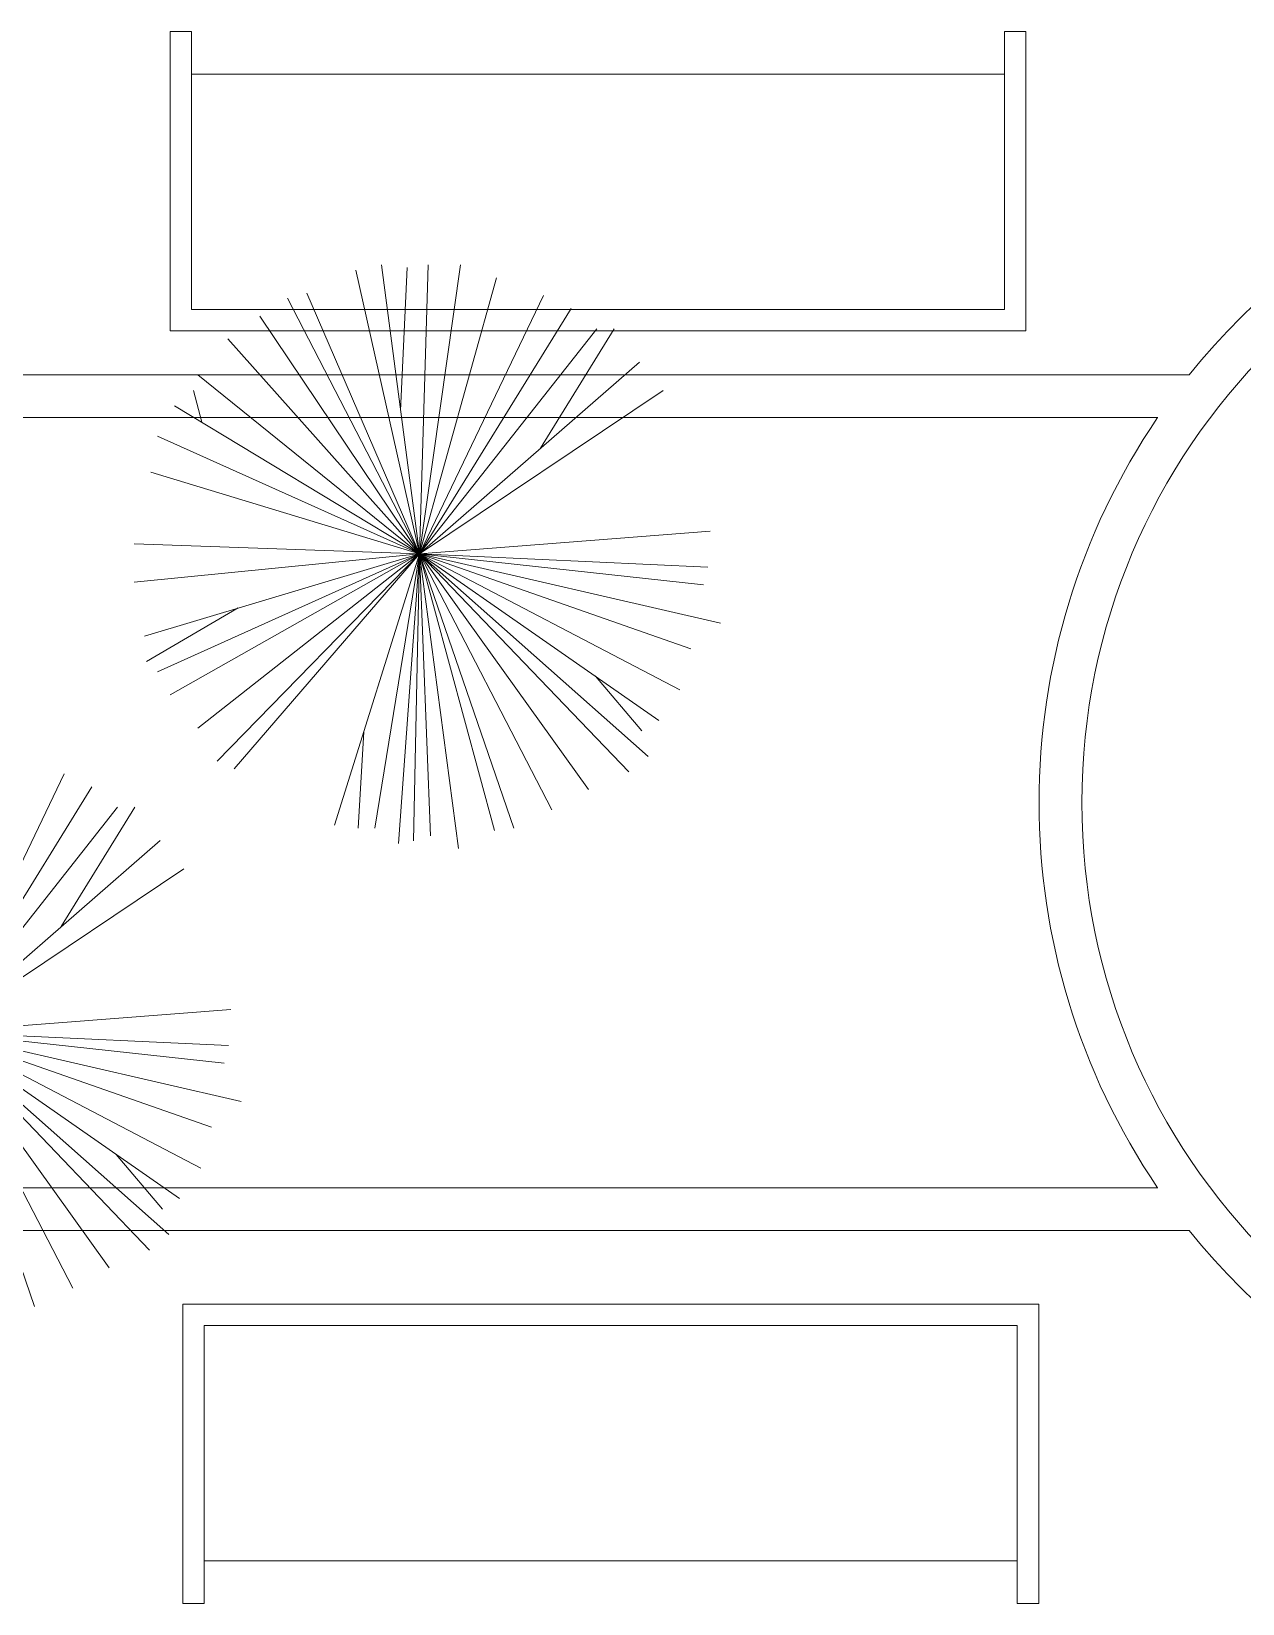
# Model space of a CAD drawing. Header units: metres. Extents: x 599 to 707, y 227 to 318.
# Drawn here: x 658.645 to 661.475, y 249.239 to 252.914 of the extents above; entities that cross this region are included whole.
import ezdxf

# ---------------------------------------------------------------- set-up
doc = ezdxf.new("R2010")
doc.units = ezdxf.units.M
doc.layers.get('0').update_dxf_attribs({"lineweight": 0})
for name, color, linetype, lineweight in [('banqueta', 252, 'Continuous', 9), ('gradas', 35, 'Continuous', 5), ('muretes', 2, 'Continuous', 20), ('vegetacion', 74, 'Continuous', 0)]:
    doc.layers.add(name, color=color, linetype=linetype, lineweight=lineweight)

# ---------------------------------------------------------------- blocks, each defined once
blk = doc.blocks.new('Shrub1')
for p, q in [((0, 0), (-0.02488, 0.11056)), ((0, 0), (-0.01489, 0.1126)), ((-0.00739, 0.05587), (-0.0049, 0.11152)), ((0, 0), (0.0034, 0.1126)), ((0, 0), (0.01589, 0.1126)), ((0, 0), (0.02998, 0.10756)), ((0, 0), (-0.05146, 0.09965)), ((0, 0), (-0.04397, 0.10156)), ((0, 0), (0.04826, 0.1006)), ((0, 0), (-0.06225, 0.09257)), ((0, 0), (0.05905, 0.09557)), ((0, 0), (0.06905, 0.08765)), ((0.04711, 0.0411), (0.07574, 0.08765)), ((0, 0), (-0.07474, 0.0837)), ((0, 0), (0.08563, 0.0747)), ((0, 0), (-0.08633, 0.06967)), ((-0.08476, 0.05123), (-0.08803, 0.06367)), ((0, 0), (0.09483, 0.06367)), ((0, 0), (-0.09543, 0.05768)), ((0, 0), (-0.10212, 0.04581)), ((0, 0), (-0.10462, 0.03178)), ((-0.10462, 0.03178), (-0.10462, 0.03178)), ((0, 0), (0.11311, 0.00887)), ((0, 0), (-0.11121, 0.00384)), ((0, 0), (-0.11121, -0.01103)), ((0, 0), (-0.10712, -0.03202)), ((0, 0), (-0.10212, -0.04593)), ((0, 0), (-0.09713, -0.05492)), ((0, 0), (-0.08633, -0.06787)), ((0, 0), (-0.07884, -0.08082)), ((0, 0), (-0.07224, -0.08382)), ((0, 0), (-0.03317, -0.10576)), ((0, 0), (-0.01739, -0.10684)), ((0, 0), (-0.00819, -0.11284)), ((0, 0), (-0.0024, -0.11176)), ((0, 0), (0.11221, -0.00516)), ((0, 0), (0.11061, -0.01211)), ((0, 0), (0.10562, -0.03705)), ((0, 0), (0.10142, -0.053)), ((0, 0), (0.09313, -0.06487)), ((0, 0), (0.01509, -0.11475)), ((0, 0), (0.0042, -0.10984)), ((0, 0), (0.05156, -0.09977)), ((0, 0), (0.06575, -0.09185)), ((0, 0), (0.08154, -0.0849)), ((0, 0), (0.03667, -0.10684)), ((0, 0), (0.08903, -0.0789)), ((0, 0), (0.11721, -0.02698)), ((0, 0), (0.02918, -0.1078)), ((-0.07061, -0.0211), (-0.10632, -0.04197)), ((0.06845, -0.04768), (0.08653, -0.06895)), ((-0.02175, -0.06932), (-0.02398, -0.10684))]:
    blk.add_line(p, q)

msp = doc.modelspace()

# ---------------------------------------------------------------- linework, layer by layer
at = {"layer": 'banqueta'}
for p, q in [((649.7146, 252.1109), (661.3506, 252.1109)), ((649.7146, 252.0109), (661.2768, 252.0109)), ((649.7146, 250.2109), (661.2768, 250.2109)), ((649.7146, 250.1109), (661.3506, 250.1109))]:
    msp.add_line(p, q, dxfattribs=at)
for start, end in [(38.6822, 141.3178), (145.7711, 214.2289), (218.6822, 321.3178)]:
    msp.add_arc((662.5996, 251.1109), 1.6, start, end, dxfattribs=at)
at = {"layer": 'gradas'}
for p, q in [((658.9689, 252.2135), (658.9689, 252.9135)), ((658.9689, 252.9135), (659.0189, 252.9135)), ((659.0189, 252.2635), (659.0189, 252.9135)), ((660.9189, 252.9135), (660.9189, 252.2635)), ((660.9189, 252.9135), (660.9689, 252.9135)), ((660.9689, 252.9135), (660.9689, 252.2135)), ((659.0189, 252.8135), (660.9189, 252.8135)), ((660.9189, 252.2635), (659.0189, 252.2635)), ((660.9689, 252.2135), (658.9689, 252.2135)), ((660.9988, 249.9388), (658.9988, 249.9388)), ((658.9988, 249.9388), (658.9988, 249.2388)), ((660.9988, 249.2388), (660.9988, 249.9388)), ((660.9488, 249.8888), (659.0488, 249.8888)), ((659.0488, 249.8888), (659.0488, 249.2388)), ((660.9488, 249.2388), (660.9488, 249.8888)), ((659.0488, 249.3388), (660.9488, 249.3388)), ((658.9988, 249.2388), (659.0488, 249.2388)), ((660.9488, 249.2388), (660.9988, 249.2388))]:
    msp.add_line(p, q, dxfattribs=at)
at = {"layer": 'muretes'}
msp.add_circle((662.5996, 251.1109), 1.5, dxfattribs=at)

# ---------------------------------------------------------------- block references
at = {"layer": 'vegetacion', "xscale": 6, "yscale": 6, "zscale": 6}
for p in [(659.552, 251.6925), (658.4319, 250.5745)]:
    msp.add_blockref('Shrub1', p, dxfattribs=at)

doc.saveas('drawing.dxf')
